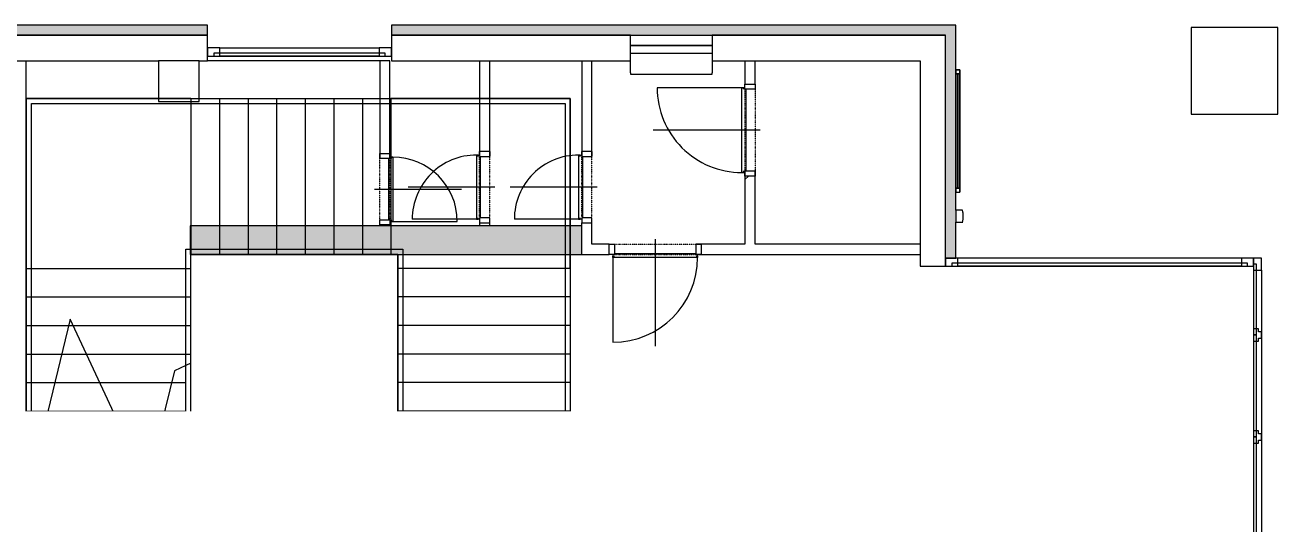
# Model space of a CAD drawing. Header units: millimetres. Extents: x 46521 to 257780, y -45352 to 20466.
# Drawn here: x 145422 to 157694, y 4021 to 8910 of the extents above; entities that cross this region are included whole.
import ezdxf

# ---------------------------------------------------------------- set-up
doc = ezdxf.new("R2010")
doc.units = ezdxf.units.MM
doc.linetypes.add('Čerchovaná se dvěma tečkami', pattern=[2.59, 1, -0.53, 0, -0.53, 0, -0.53])
for name, color, linetype, lineweight in [('A-DOOR', 31, 'Continuous', 13), ('A-DOOR-FRAM', 31, 'Continuous', 25), ('A-FLOR', 192, 'Continuous', 13), ('A-FLOR-HRAL', 11, 'Continuous', 13), ('A-GENM', 13, 'Continuous', 13), ('A-GLAZ', 151, 'Continuous', 13), ('A-GLAZ-CURT', 52, 'Continuous', 13), ('A-GLAZ-CWMG', 51, 'Continuous', 13), ('A-WALL', 113, 'Continuous', 13), ('A-WALL-PATT', 111, 'Continuous', 35), ('G-ANNO-TEXT', 231, 'Continuous', 9), ('S-COLS', 52, 'Continuous', 13), ('S-STRS', 31, 'Continuous', 13), ('S-STRS-MBND', 31, 'Continuous', 9)]:
    doc.layers.add(name, color=color, linetype=linetype, lineweight=lineweight)
doc.styles.add('Arial_3', font='arial.ttf', dxfattribs={"height": 5000})

# ---------------------------------------------------------------- blocks, each defined once
blk = doc.blocks.new('Betonový čtvercový sloup - 850 x 850-1550239-Mapka _ závislý 8')
at = {"layer": 'S-COLS', "lineweight": 9}
for p, q in [((425, 425), (-425, 425)), ((-425, 425), (-425, -425)), ((425, -425), (425, 425)), ((-425, -425), (425, -425))]:
    blk.add_line(p, q, dxfattribs=at)
blk = doc.blocks.new('ST_panel_sklo - ST_panel_sklo-2037201-Mapka _ závislý 8')
at = {"layer": 'A-GLAZ-CURT', "lineweight": 9}
for p, q in [((1448, 28), (-1448, 28)), ((-1448, 28), (-1448, 0)), ((-1448, 0), (1448, 0)), ((1448, 0), (1448, 28))]:
    blk.add_line(p, q, dxfattribs=at)
blk = doc.blocks.new('ST_panel_sklo - ST_panel_sklo-1403568-Mapka _ závislý 8')
at = {"layer": 'A-GLAZ-CURT', "lineweight": 9}
for p, q in [((500, 0), (-500, 0)), ((-500, 0), (-500, -28)), ((500, -28), (500, 0)), ((-500, -28), (500, -28))]:
    blk.add_line(p, q, dxfattribs=at)
blk = doc.blocks.new('ST_panel_sklo - ST_panel_sklo-2042996-Mapka _ závislý 8')
at = {"layer": 'A-GLAZ-CURT', "lineweight": 9}
for p, q in [((347, 0), (-347, 0)), ((-347, 0), (-347, -28)), ((347, -28), (347, 0)), ((-347, -28), (347, -28))]:
    blk.add_line(p, q, dxfattribs=at)
blk = doc.blocks.new('OKNO_1k - OKNO_1k_800x900-2034290-Mapka _ závislý 8')
at = {"layer": 'A-GLAZ', "lineweight": 9}
for p, q in [((-400, 126), (400, 126)), ((-400, 25), (-400, 126)), ((400, 126), (400, 25)), ((400, 25), (-400, 25)), ((-400, 25), (400, 25)), ((-400, -55), (-400, 25)), ((400, 25), (400, -55)), ((400, -55), (-400, -55))]:
    blk.add_line(p, q, dxfattribs=at)
blk = doc.blocks.new('parapet s nosem_vnitní - parapet s nosem_vnitní-1280353-Mapka _ závislý 8')
at = {"layer": 'A-GENM', "lineweight": 9}
for p, q in [((-400, -190), (-400, 0)), ((400, 0), (400, -190)), ((-400, -190), (-400, -200)), ((-400, -200), (400, -200)), ((-400, -200), (400, -200)), ((400, -200), (400, -190))]:
    blk.add_line(p, q, dxfattribs=at)
blk = doc.blocks.new('DPS_panel_plný - DPS_panel_plný-1380643-Mapka _ závislý 8')
at = {"layer": 'A-GLAZ-CURT', "lineweight": 9}
for p, q in [((840, 28), (-840, 28)), ((-840, 28), (-840, 0)), ((-840, 0), (840, 0)), ((840, 0), (840, 28))]:
    blk.add_line(p, q, dxfattribs=at)
blk = doc.blocks.new('Rectangular Mullion - Rectangular Mullion-Loc wall 49 Bottom 120mm 02-1380641-Mapka _ závislý 8')
at = {"layer": 'A-GLAZ-CWMG', "lineweight": 9}
for p, q in [((20783, 8685), (19223, 8685)), ((20783, 8605), (19223, 8605))]:
    blk.add_line(p, q, dxfattribs=at)
blk = doc.blocks.new('Rectangular Mullion - Rectangular Mullion-Loc wall 49 Bottom 120mm 02-1380644-Mapka _ závislý 8')
at = {"layer": 'A-GLAZ-CWMG', "lineweight": 9}
for p, q in [((-120, -79), (-120, 1)), ((-120, 1), (0, 1)), ((0, 1), (0, -79)), ((0, -79), (-120, -79))]:
    blk.add_line(p, q, dxfattribs=at)
blk = doc.blocks.new('Rectangular Mullion - Rectangular Mullion-Loc wall 49 Bottom 120mm 02-1380654-Mapka _ závislý 8')
at = {"layer": 'A-GLAZ-CWMG', "lineweight": 9}
for p, q in [((0, 1), (-120, 1)), ((-120, 1), (-120, -79)), ((0, -79), (0, 1)), ((-120, -79), (0, -79))]:
    blk.add_line(p, q, dxfattribs=at)
blk = doc.blocks.new('Rectangular Mullion - Rectangular Mullion-Loc wall 49 Bottom 120mm 02-1403882-Mapka _ závislý 8')
at = {"layer": 'A-GLAZ-CWMG', "lineweight": 9}
for p, q in [((29347, 5813), (29347, 4933)), ((29427, 5873), (29427, 4873))]:
    blk.add_line(p, q, dxfattribs=at)
blk = doc.blocks.new('Rectangular Mullion - Rectangular Mullion-Loc wall 49 Bottom 120mm 02-2042995-Mapka _ závislý 8')
at = {"layer": 'A-GLAZ-CWMG', "lineweight": 9}
for p, q in [((29347, 6507), (29347, 5933)), ((29427, 6507), (29427, 5873))]:
    blk.add_line(p, q, dxfattribs=at)
blk = doc.blocks.new('Rectangular Mullion - Rectangular Mullion-Loc wall 49 Bottom 120mm 02-1403919-Mapka _ závislý 8')
at = {"layer": 'A-GLAZ-CWMG', "lineweight": 9}
for p, q in [((-120, -1), (-120, 79)), ((-120, 79), (0, 79)), ((0, 79), (0, -1)), ((0, -1), (-120, -1))]:
    blk.add_line(p, q, dxfattribs=at)
blk = doc.blocks.new('Rectangular Mullion - Rectangular Mullion-Loc wall 49 Bottom 120mm-1403881-Mapka _ závislý 8')
at = {"layer": 'A-GLAZ-CWMG', "lineweight": 9}
for p, q in [((-60, -1), (-60, 49)), ((-60, 49), (-30, 49)), ((-30, 49), (-30, 79)), ((-30, 79), (30, 79)), ((30, 79), (30, 49)), ((30, 49), (60, 49)), ((60, 49), (60, -1)), ((60, -1), (-60, -1))]:
    blk.add_line(p, q, dxfattribs=at)
blk = doc.blocks.new('Rectangular Mullion - Rectangular Mullion-Loc wall 49 Bottom 120mm-V168-Mapka _ závislý 8')
at = {"layer": 'A-GLAZ-CWMG', "lineweight": 9}
for p, q in [((-60, -1), (-60, 49)), ((-60, 49), (-30, 49)), ((-30, 49), (-30, 79)), ((-30, 79), (30, 79)), ((30, 79), (30, 49)), ((30, 49), (60, 49)), ((60, 49), (60, -1)), ((60, -1), (-60, -1))]:
    blk.add_line(p, q, dxfattribs=at)
blk = doc.blocks.new('Rectangular Mullion - Rectangular Mullion-Loc wall 49 Bottom 120mm 02-2037200-Mapka _ závislý 8')
at = {"layer": 'A-GLAZ-CWMG', "lineweight": 9}
for p, q in [((29228, 6627), (26452, 6627)), ((29228, 6547), (26452, 6547))]:
    blk.add_line(p, q, dxfattribs=at)
blk = doc.blocks.new('Rectangular Mullion - Rectangular Mullion-Loc wall 49 Bottom 120mm 02-1403604-Mapka _ závislý 8')
at = {"layer": 'A-GLAZ-CWMG', "lineweight": 9}
for p, q in [((-120, -79), (-120, 1)), ((-120, 1), (0, 1)), ((0, 1), (0, -79)), ((0, -79), (-120, -79))]:
    blk.add_line(p, q, dxfattribs=at)
blk = doc.blocks.new('Rectangular Mullion - Rectangular Mullion-Loc wall 49 Bottom 120mm 02-1403605-Mapka _ závislý 8')
at = {"layer": 'A-GLAZ-CWMG', "lineweight": 9}
for p, q in [((0, 1), (-120, 1)), ((-120, 1), (-120, -79)), ((0, -79), (0, 1)), ((-120, -79), (0, -79))]:
    blk.add_line(p, q, dxfattribs=at)
blk = doc.blocks.new('Informační tabule - Informační tabule-1630104-Mapka _ závislý 8')
at = {"layer": 'A-GENM', "lineweight": 9}
for p, q in [((26432, 8471), (26432, 7271)), ((26432, 7271), (26432, 8471)), ((26472, 8471), (26432, 8471)), ((26432, 8471), (26472, 8471)), ((26472, 8471), (26472, 7271)), ((26472, 7271), (26472, 8471)), ((26432, 8431), (26432, 7311)), ((26432, 7311), (26432, 8431)), ((26452, 8431), (26432, 8431)), ((26432, 8431), (26452, 8431)), ((26432, 8431), (26432, 7311)), ((26432, 7311), (26432, 8431)), ((26472, 8431), (26432, 8431)), ((26432, 8431), (26472, 8431)), ((26452, 8431), (26452, 7311)), ((26452, 7311), (26452, 8431)), ((26472, 8431), (26452, 8431)), ((26452, 8431), (26472, 8431)), ((26452, 8431), (26452, 7311)), ((26452, 7311), (26452, 8431)), ((26472, 8431), (26472, 7311)), ((26472, 7311), (26472, 8431)), ((26472, 8431), (26472, 7311)), ((26472, 7311), (26472, 8431)), ((26452, 7311), (26432, 7311)), ((26452, 7311), (26432, 7311)), ((26432, 7311), (26472, 7311)), ((26432, 7311), (26472, 7311)), ((26432, 7271), (26472, 7271)), ((26432, 7271), (26472, 7271)), ((26472, 7311), (26452, 7311)), ((26472, 7311), (26452, 7311))]:
    blk.add_line(p, q, dxfattribs=at)
blk = doc.blocks.new('Nástěnný zvonek - Typ 1-1638298-Mapka _ závislý 8')
at = {"layer": 'A-GENM', "lineweight": 9}
for p, q in [((65, 141), (65, 75)), ((185, 75), (185, 142)), ((65, 75), (185, 75))]:
    blk.add_line(p, q, dxfattribs=at)
for start, end in [(78.4414, 102.2316), (81.0091, 99.6582), (81.0091, 99.6582), (81.0091, 99.6582), (81.0091, 99.6582), (81.0091, 99.6582), (81.0091, 99.6582), (81.0091, 99.6582), (81.0091, 99.6582), (81.0091, 99.6582), (81.0091, 99.6582), (81.0091, 99.6582), (81.0091, 99.6582), (81.0091, 99.6582), (81.0091, 99.6582), (81.0091, 99.6582), (81.0091, 99.6582)]:
    blk.add_arc((127, -144), 291, start, end, dxfattribs=at)
blk = doc.blocks.new('DVERE_1k_oblozka - DD03_01_600x1970_koupelna-1549500-Mapka _ závislý 8')
at = {"layer": 'A-DOOR', "lineweight": 9}
for p, q in [((0, -103), (0, 747)), ((-315, 47), (-315, 707)), ((-300, 47), (-350, 47)), ((-350, 47), (-350, -53)), ((315, 77), (-315, 77)), ((-315, 77), (-315, 62)), ((-315, 62), (-300, 62)), ((-300, -53), (-300, 47)), ((-300, 37), (300, 37)), ((205, 77), (-205, 77)), ((300, 62), (315, 62)), ((350, 47), (300, 47)), ((300, 47), (300, -53)), ((315, 62), (315, 77)), ((315, 77), (315, 47)), ((350, -53), (350, 47)), ((-350, -53), (-300, -53)), ((300, -53), (350, -53))]:
    blk.add_line(p, q, dxfattribs=at)
at = {"layer": 'A-DOOR', "linetype": 'Čerchovaná se dvěma tečkami', "lineweight": 9}
for p, q in [((-300, 47), (300, 47)), ((-300, -53), (300, -53))]:
    blk.add_line(p, q, dxfattribs=at)
at = {"layer": 'A-DOOR', "lineweight": 9}
blk.add_arc((-315, 77), 630, 360, 90, dxfattribs=at)
at = {"layer": 'A-DOOR-FRAM', "lineweight": 9}
for p, q in [((-300, 47), (-350, 47)), ((-300, -53), (-300, 47)), ((300, 47), (300, -53)), ((300, 47), (350, 47)), ((-350, -53), (-300, -53)), ((350, -53), (300, -53))]:
    blk.add_line(p, q, dxfattribs=at)
blk = doc.blocks.new('DVERE_1k_oblozka - DD03_01_600x1970_koupelna-1549499-Mapka _ závislý 8')
at = {"layer": 'A-DOOR', "lineweight": 9}
for p, q in [((-350, 53), (-300, 53)), ((-350, -47), (-350, 53)), ((-300, 53), (-300, -47)), ((0, 103), (0, -747)), ((300, 53), (350, 53)), ((300, -47), (300, 53)), ((350, 53), (350, -47)), ((-300, -47), (-350, -47)), ((-315, -47), (-315, -707)), ((-315, -62), (-300, -62)), ((-315, -77), (-315, -62)), ((315, -77), (-315, -77)), ((-300, -37), (300, -37)), ((205, -77), (-205, -77)), ((350, -47), (300, -47)), ((300, -62), (315, -62)), ((315, -77), (315, -47)), ((315, -62), (315, -77))]:
    blk.add_line(p, q, dxfattribs=at)
at = {"layer": 'A-DOOR', "linetype": 'Čerchovaná se dvěma tečkami', "lineweight": 9}
for p, q in [((-300, 53), (300, 53)), ((-300, -47), (300, -47))]:
    blk.add_line(p, q, dxfattribs=at)
at = {"layer": 'A-DOOR', "lineweight": 9}
blk.add_arc((-315, -77), 630, 270, 0, dxfattribs=at)
at = {"layer": 'A-DOOR-FRAM', "lineweight": 9}
for p, q in [((-350, 53), (-300, 53)), ((-300, 53), (-300, -47)), ((300, -47), (300, 53)), ((350, 53), (300, 53)), ((-300, -47), (-350, -47)), ((300, -47), (350, -47))]:
    blk.add_line(p, q, dxfattribs=at)
blk = doc.blocks.new('DVERE_1k_oblozka - DD03_01_800x1970_koupelna-1549492-Mapka _ závislý 8')
at = {"layer": 'A-DOOR', "lineweight": 9}
for p, q in [((-450, 53), (-400, 53)), ((-450, -47), (-450, 53)), ((-400, 53), (-400, -47)), ((0, 103), (0, -947)), ((400, 53), (450, 53)), ((400, -47), (400, 53)), ((450, 53), (450, -47)), ((-400, -47), (-450, -47)), ((-415, -47), (-415, -907)), ((-415, -62), (-400, -62)), ((-415, -77), (-415, -62)), ((415, -77), (-415, -77)), ((-400, -37), (400, -37)), ((305, -77), (-305, -77)), ((450, -47), (400, -47)), ((400, -62), (415, -62)), ((415, -77), (415, -47)), ((415, -62), (415, -77))]:
    blk.add_line(p, q, dxfattribs=at)
at = {"layer": 'A-DOOR', "linetype": 'Čerchovaná se dvěma tečkami', "lineweight": 9}
for p, q in [((-400, 53), (400, 53)), ((-400, -47), (400, -47))]:
    blk.add_line(p, q, dxfattribs=at)
at = {"layer": 'A-DOOR', "lineweight": 9}
blk.add_arc((-415, -77), 830, 270, 0, dxfattribs=at)
at = {"layer": 'A-DOOR-FRAM', "lineweight": 9}
for p, q in [((-450, 53), (-400, 53)), ((-400, 53), (-400, -47)), ((400, -47), (400, 53)), ((450, 53), (400, 53)), ((-400, -47), (-450, -47)), ((400, -47), (450, -47))]:
    blk.add_line(p, q, dxfattribs=at)
blk = doc.blocks.new('Typ horního madla - Horní madlo_Vnitřní_-2021614-Mapka _ závislý 8')
at = {"layer": 'A-FLOR-HRAL', "lineweight": 9}
for p, q in [((18888, 6715), (19013, 6715)), ((18888, 6590), (18888, 6715)), ((18938, 6665), (19013, 6665)), ((18938, 6590), (18938, 6665)), ((19013, 6715), (20898, 6715)), ((19013, 6665), (20898, 6665)), ((20898, 6715), (21015, 6715)), ((20898, 6665), (20965, 6665)), ((20965, 6665), (20965, 6526)), ((21015, 6715), (21015, 6526)), ((18888, 6526), (18888, 6590)), ((18888, 5574), (18888, 6526)), ((18938, 6526), (18938, 6590)), ((18938, 5597), (18938, 6526)), ((20965, 6526), (20965, 4846)), ((21015, 6526), (21015, 4846)), ((18938, 5597), (18888, 5574)), ((18888, 4846), (18888, 5574)), ((18938, 4846), (18938, 5597)), ((18888, 4846), (18938, 4846)), ((21015, 4846), (20965, 4846))]:
    blk.add_line(p, q, dxfattribs=at)
blk = doc.blocks.new('Typ horního madla - Horní madlo_Vnitřní_-2021630-Mapka _ závislý 8')
at = {"layer": 'A-FLOR-HRAL', "lineweight": 9}
for p, q in [((17327, 8190), (18658, 8190)), ((17327, 6526), (17327, 8190)), ((17377, 8140), (18658, 8140)), ((17377, 6526), (17377, 8140)), ((18658, 8190), (20898, 8190)), ((18658, 8140), (20898, 8140)), ((20898, 8190), (22655, 8190)), ((20898, 8140), (22605, 8140)), ((22605, 8140), (22605, 6806)), ((22655, 8190), (22655, 6806)), ((22605, 6806), (22605, 4846)), ((22655, 6806), (22655, 4846)), ((17327, 4846), (17327, 6526)), ((17377, 4869), (17377, 6526)), ((17377, 4869), (17327, 4846)), ((17327, 4846), (17377, 4846)), ((17327, 4846), (17327, 4846)), ((17377, 4846), (17377, 4869)), ((22655, 4846), (22605, 4846))]:
    blk.add_line(p, q, dxfattribs=at)
blk = doc.blocks.new('Betonový čtvercový sloup - 400 x 400-V190-Mapka _ závislý 8')
at = {"layer": 'S-COLS', "lineweight": 9}
h = blk.add_hatch(dxfattribs=at)
h.set_pattern_fill('FP_188', color=256, style=0, pattern_type=2)
h.set_pattern_definition([(45, (-18821, -8360), (-7184, 7184), []), (45, (-15948, -8360), (-7184, 7184), []), (45, (-10200, -8360), (-4310.5, 10058), [4064, -2032, 67, -1965])])
h.paths.add_polyline_path([(-200, -200), (200, -200), (200, 200), (-200, 200)])
for p, q in [((200, 200), (-200, 200)), ((-200, 200), (-200, -200)), ((200, -200), (200, 200)), ((-200, -200), (200, -200))]:
    blk.add_line(p, q, dxfattribs=at)

msp = doc.modelspace()

# ---------------------------------------------------------------- hatches: boundary and pattern name
at = {"layer": 'A-WALL-PATT', "lineweight": 9}
h = msp.add_hatch(color=256, dxfattribs=at)
h.paths.add_polyline_path([(154539.1, 8810.3), (154539.1, 8910.3), (149009.8, 8910.3), (149009.8, 8810.3), (154439.1, 8810.3)])
h.paths.add_polyline_path([(138519.1, 8810.3), (147209.8, 8810.3), (147209.8, 8910.3), (138519.1, 8910.3)])
h = msp.add_hatch(dxfattribs=at)
h.set_pattern_fill('FP_124', color=256, angle=-315, style=0, pattern_type=2)
h.set_pattern_definition([(225, (145226, 8810), (5747.4, -5747.4), []), (180, (136068, 6118), (-5747.4, -5747.4), [1016, -10478.7]), (225, (135052, 6118), (5747.4, -5747.4), [1016, -7112]), (270, (134334, 5400), (5747.4, -5747.4), [1016, -10478.7]), (315, (134334, 4384), (5747.4, 5747.4), [1016, -7112]), (180, (136068, 3665.3), (-5747.4, -5747.4), [1016, -10478.7]), (225, (136786.6, 4384), (5747.4, -5747.4), [1016, -7112]), (270, (136786.6, 5400), (5747.4, -5747.4), [1016, -10478.7]), (315, (136068, 6118), (5747.4, 5747.4), [1016, -7112]), (225, (133405, 2736.5), (5747.4, -5747.4), [2032, -6096])])
h.paths.add_polyline_path([(154189.1, 8560.3), (154439.1, 8560.3), (154439.1, 8810.3), (152150.5, 8810.3), (152150.5, 8560.3), (152572.7, 8560.3)])
h.paths.add_polyline_path([(138869.1, 8560.3), (141549.5, 8560.3), (141549.5, 8810.3), (138619.1, 8810.3), (138619.1, 8560.3)])
h.paths.add_polyline_path([(142769.5, 8560.3), (142769.5, 8810.3), (142349.5, 8810.3), (142349.5, 8560.3), (142684.2, 8560.3)])
h.paths.add_polyline_path([(149874.2, 8560.3), (151350.5, 8560.3), (151350.5, 8810.3), (149009.8, 8810.3), (149009.8, 8560.3)])
h.paths.add_polyline_path([(143569.5, 8560.3), (144019.5, 8577.6), (144019.5, 8810.3), (143569.5, 8810.3), (143569.5, 8604.7)])
h.paths.add_polyline_path([(144819.5, 8560.3), (147209.8, 8560.3), (147209.8, 8810.3), (144819.5, 8810.3), (144819.5, 8630.3)])
for points in [[(154539.1, 6626.8), (154539.1, 8810.3), (154439.1, 8810.3), (154439.1, 6626.8)], [(149974.2, 6661.4), (150874.2, 6661.4), (150874.2, 6941.4), (147038.4, 6941.4), (147038.4, 6661.4), (149874.2, 6661.4)]]:
    msp.add_hatch(color=256, dxfattribs=at).paths.add_polyline_path(points)
h = msp.add_hatch(dxfattribs=at)
h.set_pattern_fill('FP_106', color=256, style=0, pattern_type=2)
h.set_pattern_definition([(45, (128107, 0), (-4242.6, 4242.6), [])])
h.paths.add_polyline_path([(152472.7, 6761.4), (152572.7, 6761.4), (152572.7, 7430.3), (152472.7, 7430.3)])
h.paths.add_polyline_path([(152572.7, 8330.3), (152572.7, 8560.3), (152472.7, 8560.3), (152472.7, 8330.3)])
h = msp.add_hatch(dxfattribs=at)
h.set_pattern_fill('FP_155', color=256, angle=45, style=0, pattern_type=2)
h.set_pattern_definition([(135, (154439, 10428), (-5747, -5747), []), (90, (151747, 19585.7), (-5747.4, 5747.4), [1016, -10478.7]), (135, (151747, 20602), (-5747.4, -5747.4), [1016, -7112]), (180, (151028.5, 21320), (-5747.4, -5747.4), [1016, -10478.7]), (225, (150012.5, 21320), (5747.4, -5747.4), [1016, -7112]), (90, (149294, 19585.7), (-5747.4, 5747.4), [1016, -10478.7]), (135, (150012.5, 18867), (-5747.4, -5747.4), [1016, -7112]), (180, (151028.5, 18867), (-5747.4, -5747.4), [1016, -10478.7]), (225, (151747, 19586), (5747.4, -5747.4), [1016, -7112]), (135, (148365, 22249), (-5747.4, -5747.4), [2032, -6096])])
h.paths.add_polyline_path([(154189.1, 6547.8), (154439.1, 6547.8), (154439.1, 8560.3), (154189.1, 8560.3), (154189.1, 6661.4)])

# ---------------------------------------------------------------- linework, layer by layer
at = {"layer": 'A-FLOR', "lineweight": 9}
msp.add_line((148895.3, 8560.3), (147209.8, 8560.3), dxfattribs=at)
at = {"layer": 'A-WALL', "lineweight": 9}
for p, q in [((147209.8, 8910.3), (138519.1, 8910.3)), ((147209.8, 8560.3), (147209.8, 8910.3)), ((154539.1, 8910.3), (149009.8, 8910.3)), ((149009.8, 8910.3), (149009.8, 8560.3)), ((154539.1, 7096.8), (154539.1, 8910.3)), ((144819.5, 8810.3), (147209.8, 8810.3)), ((147209.8, 8810.3), (144819.5, 8810.3)), ((149009.8, 8810.3), (151350.5, 8810.3)), ((151350.5, 8810.3), (149009.8, 8810.3)), ((152150.5, 8810.3), (154439.1, 8810.3)), ((154439.1, 8810.3), (152150.5, 8810.3)), ((154439.1, 6547.8), (154439.1, 8810.3)), ((144819.5, 8560.3), (146728.4, 8560.3)), ((145433.4, 4725.3), (145433.4, 8560.3)), ((147128.4, 8560.3), (147209.8, 8560.3)), ((148995.3, 8560.3), (148895.3, 8560.3)), ((148895.3, 8560.3), (148895.3, 7650.8)), ((148995.3, 7650.8), (148995.3, 8560.3)), ((149009.8, 8560.3), (151350.5, 8560.3)), ((149874.2, 8560.3), (149874.2, 7671.4)), ((149974.2, 7671.4), (149974.2, 8560.3)), ((150874.2, 8560.3), (150874.2, 7671.4)), ((150974.2, 7671.4), (150974.2, 8560.3)), ((152150.5, 8560.3), (154189.1, 8560.3)), ((152472.7, 8560.3), (152472.7, 8330.3)), ((152572.7, 8330.3), (152572.7, 8560.3)), ((154189.1, 8560.3), (154189.1, 6547.8)), ((152472.7, 7430.3), (152472.7, 6761.4)), ((152572.7, 6761.4), (152572.7, 7430.3)), ((150874.2, 6941.4), (147038.4, 6941.4)), ((147038.4, 6941.4), (147038.4, 6661.4)), ((148895.3, 6950.8), (148895.3, 6941.4)), ((148995.3, 6941.4), (148995.3, 6950.8)), ((149874.2, 6971.4), (149874.2, 6941.4)), ((149974.2, 6941.4), (149974.2, 6971.4)), ((150874.2, 6661.4), (150874.2, 6971.4)), ((150974.2, 6761.4), (150974.2, 6971.4)), ((154539.1, 6626.8), (154539.1, 6976.8)), ((151144.2, 6761.4), (150974.2, 6761.4)), ((152472.7, 6761.4), (152044.2, 6761.4)), ((154189.1, 6761.4), (152572.7, 6761.4)), ((147038.4, 6661.4), (150874.2, 6661.4)), ((150874.2, 6661.4), (151144.2, 6661.4)), ((152044.2, 6661.4), (154189.1, 6661.4)), ((154189.1, 6547.8), (154439.1, 6547.8)), ((154439.1, 6626.8), (154539.1, 6626.8)), ((145308.4, 4725.3), (145433.4, 4725.3))]:
    msp.add_line(p, q, dxfattribs=at)
at = {"layer": 'S-STRS', "lineweight": 9}
for p, q in [((145848.5, 5965.7), (145892.4, 5965.7)), ((145848.5, 5965.7), (145892.4, 5965.7)), ((145780.4, 5685.7), (146023, 5685.7)), ((145780.4, 5685.7), (146023, 5685.7)), ((147045.5, 5405.7), (147045.5, 5597.5)), ((145712.4, 5405.7), (146153.6, 5405.7)), ((145712.4, 5405.7), (146153.6, 5405.7)), ((146856, 5405.7), (146995.1, 5405.7)), ((146856, 5405.7), (146995.1, 5405.7)), ((147045.5, 5125.7), (147045.5, 5405.7)), ((145644.3, 5125.7), (146284.1, 5125.7)), ((145644.3, 5125.7), (146284.1, 5125.7)), ((146787.9, 5125.7), (146995.1, 5125.7)), ((146787.9, 5125.7), (146995.1, 5125.7)), ((147045.5, 4845.7), (147045.5, 5125.7)), ((145433.4, 4845.7), (146414.7, 4845.7)), ((145433.4, 4845.7), (146414.7, 4845.7)), ((146719.9, 4845.7), (146995.1, 4845.7)), ((146719.9, 4845.7), (146995.1, 4845.7))]:
    msp.add_line(p, q, dxfattribs=at)
at = {"layer": 'S-STRS-MBND'}
for p, q in [((145433.4, 8190.4), (145433.4, 6525.7)), ((147045.5, 8190.4), (145433.4, 8190.4)), ((147045.5, 8190.4), (147045.5, 6664.5)), ((147045.5, 8190.4), (149005.5, 8190.4)), ((147045.5, 8190.4), (147045.5, 6664.5)), ((147325.5, 8190.4), (147325.5, 6664.5)), ((147325.5, 8190.4), (147325.5, 6664.5)), ((147605.5, 8190.4), (147605.5, 6664.5)), ((147605.5, 8190.4), (147605.5, 6664.5)), ((147885.5, 8190.4), (147885.5, 6664.5)), ((147885.5, 8190.4), (147885.5, 6664.5)), ((148165.5, 8190.4), (148165.5, 6664.5)), ((148165.5, 8190.4), (148165.5, 6664.5)), ((148445.5, 8190.4), (148445.5, 6664.5)), ((148445.5, 8190.4), (148445.5, 6664.5)), ((148725.5, 8190.4), (148725.5, 6664.5)), ((148725.5, 8190.4), (148725.5, 6664.5)), ((150762, 8190.4), (149005.5, 8190.4)), ((149005.5, 8190.4), (149005.5, 6664.5)), ((149005.5, 8190.4), (149005.5, 6664.5)), ((150762, 6525.7), (150762, 8190.4)), ((147045.5, 6525.7), (147045.5, 6664.5)), ((147045.5, 6664.5), (149005.5, 6664.5)), ((149005.5, 6664.5), (149071.3, 6664.5)), ((149071.3, 6664.5), (149071.3, 6525.7)), ((145433.4, 6525.7), (147045.5, 6525.7)), ((145433.4, 4886.8), (145433.4, 6525.7)), ((145433.4, 6525.7), (147045.5, 6525.7)), ((147045.5, 5597.5), (147045.5, 6525.7)), ((150762, 6525.7), (149071.3, 6525.7)), ((149071.3, 6525.7), (149071.3, 4845.7)), ((150762, 6525.7), (149071.3, 6525.7)), ((150762, 6525.7), (150762, 4845.7)), ((145433.4, 6245.7), (147045.5, 6245.7)), ((145433.4, 6245.7), (147045.5, 6245.7)), ((150762, 6245.7), (149071.3, 6245.7)), ((150762, 6245.7), (149071.3, 6245.7)), ((145863.6, 6027.7), (145594.6, 4920.9)), ((146615.3, 4415.5), (145863.6, 6027.7)), ((145433.4, 5965.7), (145848.5, 5965.7)), ((145433.4, 5965.7), (145848.5, 5965.7)), ((145892.4, 5965.7), (147045.5, 5965.7)), ((145892.4, 5965.7), (147045.5, 5965.7)), ((150762, 5965.7), (149071.3, 5965.7)), ((150762, 5965.7), (149071.3, 5965.7)), ((145433.4, 5685.7), (145780.4, 5685.7)), ((145433.4, 5685.7), (145780.4, 5685.7)), ((146023, 5685.7), (147045.5, 5685.7)), ((146023, 5685.7), (147045.5, 5685.7)), ((150762, 5685.7), (149071.3, 5685.7)), ((150762, 5685.7), (149071.3, 5685.7)), ((146995.1, 5574), (146884.3, 5522.3)), ((145433.4, 5405.7), (145712.4, 5405.7)), ((145433.4, 5405.7), (145712.4, 5405.7)), ((146153.6, 5405.7), (146856, 5405.7)), ((146153.6, 5405.7), (146856, 5405.7)), ((146884.3, 5522.3), (146615.3, 4415.5)), ((150762, 5405.7), (149071.3, 5405.7)), ((150762, 5405.7), (149071.3, 5405.7)), ((145433.4, 5125.7), (145644.3, 5125.7)), ((145433.4, 5125.7), (145644.3, 5125.7)), ((146284.1, 5125.7), (146787.9, 5125.7)), ((146284.1, 5125.7), (146787.9, 5125.7)), ((150762, 5125.7), (149071.3, 5125.7)), ((150762, 5125.7), (149071.3, 5125.7)), ((145594.6, 4920.9), (145433.4, 4845.7)), ((146414.7, 4845.7), (146719.9, 4845.7)), ((146414.7, 4845.7), (146719.9, 4845.7)), ((150762, 4845.7), (149071.3, 4845.7))]:
    msp.add_line(p, q, dxfattribs=at)

# ---------------------------------------------------------------- block references
at = {"layer": 'A-DOOR', "lineweight": 9}
for name, p, rotation in [('DVERE_1k_oblozka - DD03_01_800x1970_koupelna-1549492-Mapka _ závislý 8', (152519.8, 7880.3), 269.9999999999999), ('DVERE_1k_oblozka - DD03_01_600x1970_koupelna-1549499-Mapka _ závislý 8', (148948.2, 7300.8), 89.9999999999999), ('DVERE_1k_oblozka - DD03_01_600x1970_koupelna-1549500-Mapka _ závislý 8', (149921.3, 7321.4), 89.9999999999999), ('DVERE_1k_oblozka - DD03_01_600x1970_koupelna-1549500-Mapka _ závislý 8', (150921.3, 7321.4), 89.9999999999999)]:
    msp.add_blockref(name, p, dxfattribs=dict(at, rotation=rotation))
msp.add_blockref('DVERE_1k_oblozka - DD03_01_800x1970_koupelna-1549492-Mapka _ závislý 8', (151594.2, 6708.6), dxfattribs=at)
at = {"layer": 'A-FLOR-HRAL', "lineweight": 9}
for name in ['Typ horního madla - Horní madlo_Vnitřní_-2021630-Mapka _ závislý 8', 'Typ horního madla - Horní madlo_Vnitřní_-2021614-Mapka _ závislý 8']:
    msp.add_blockref(name, (128107.1, 0), dxfattribs=at)
at = {"layer": 'A-GENM', "lineweight": 9}
for name, p in [('parapet s nosem_vnitní - parapet s nosem_vnitní-1280353-Mapka _ závislý 8', (151750.5, 8630.3)), ('Informační tabule - Informační tabule-1630104-Mapka _ závislý 8', (128107.1, 0))]:
    msp.add_blockref(name, p, dxfattribs=at)
at = {"layer": 'A-GENM', "lineweight": 9, "rotation": 270.0000000000001}
msp.add_blockref('Nástěnný zvonek - Typ 1-1638298-Mapka _ závislý 8', (154464.1, 7161.8), dxfattribs=at)
at = {"layer": 'A-GLAZ', "lineweight": 9}
msp.add_blockref('OKNO_1k - OKNO_1k_800x900-2034290-Mapka _ závislý 8', (151750.5, 8685.3), dxfattribs=at)
at = {"layer": 'A-GLAZ-CURT', "lineweight": 9}
for name, p in [('DPS_panel_plný - DPS_panel_plný-1380643-Mapka _ závislý 8', (148109.8, 8606.3)), ('ST_panel_sklo - ST_panel_sklo-2037201-Mapka _ závislý 8', (155947.3, 6547.8))]:
    msp.add_blockref(name, p, dxfattribs=at)
for name, p, rotation in [('ST_panel_sklo - ST_panel_sklo-2042996-Mapka _ závislý 8', (157455.5, 6219.8), 90.00000000000014), ('ST_panel_sklo - ST_panel_sklo-1403568-Mapka _ závislý 8', (157455.5, 5372.8), 90.0000000000001), ('ST_panel_sklo - ST_panel_sklo-1403568-Mapka _ závislý 8', (157455.5, 4372.8), 90.0000000000001)]:
    msp.add_blockref(name, p, dxfattribs=dict(at, rotation=rotation))
at = {"layer": 'A-GLAZ-CWMG', "lineweight": 9, "rotation": 180}
for name, p in [('Rectangular Mullion - Rectangular Mullion-Loc wall 49 Bottom 120mm 02-1380654-Mapka _ závislý 8', (147209.8, 8606.3)), ('Rectangular Mullion - Rectangular Mullion-Loc wall 49 Bottom 120mm 02-1403605-Mapka _ závislý 8', (154439.1, 6547.8))]:
    msp.add_blockref(name, p, dxfattribs=at)
at = {"layer": 'A-GLAZ-CWMG', "lineweight": 9}
for name, p in [('Rectangular Mullion - Rectangular Mullion-Loc wall 49 Bottom 120mm 02-1380641-Mapka _ závislý 8', (128107.1, 0)), ('Rectangular Mullion - Rectangular Mullion-Loc wall 49 Bottom 120mm 02-2037200-Mapka _ závislý 8', (128107.1, 0)), ('Rectangular Mullion - Rectangular Mullion-Loc wall 49 Bottom 120mm 02-2042995-Mapka _ závislý 8', (128107.1, 0)), ('Rectangular Mullion - Rectangular Mullion-Loc wall 49 Bottom 120mm 02-1403882-Mapka _ závislý 8', (128107.1, 0)), ('Rectangular Mullion - Rectangular Mullion-Loc wall 49 Bottom 120mm 02-1403882-Mapka _ závislý 8', (128107.1, -1000))]:
    msp.add_blockref(name, p, dxfattribs=at)
at = {"layer": 'A-GLAZ-CWMG', "lineweight": 9, "extrusion": (0, 0, -1)}
for name, p, rotation in [('Rectangular Mullion - Rectangular Mullion-Loc wall 49 Bottom 120mm 02-1380644-Mapka _ závislý 8', (-149009.8, 8606.3), 180), ('Rectangular Mullion - Rectangular Mullion-Loc wall 49 Bottom 120mm 02-1403604-Mapka _ závislý 8', (-157455.5, 6547.8), 180), ('Rectangular Mullion - Rectangular Mullion-Loc wall 49 Bottom 120mm 02-1403919-Mapka _ závislý 8', (-157455.5, 6626.8), 89.99999999999987), ('Rectangular Mullion - Rectangular Mullion-Loc wall 49 Bottom 120mm-V168-Mapka _ závislý 8', (-157455.5, 5872.8), 89.99999999999991), ('Rectangular Mullion - Rectangular Mullion-Loc wall 49 Bottom 120mm-1403881-Mapka _ závislý 8', (-157455.5, 4872.8), 89.99999999999991)]:
    msp.add_blockref(name, p, dxfattribs=dict(at, rotation=rotation))
at = {"layer": 'S-COLS', "lineweight": 9}
for name, p in [('Betonový čtvercový sloup - 850 x 850-1550239-Mapka _ závislý 8', (157269.1, 8460.3)), ('Betonový čtvercový sloup - 400 x 400-V190-Mapka _ závislý 8', (146928.4, 8360.3))]:
    msp.add_blockref(name, p, dxfattribs=at)

# ---------------------------------------------------------------- next in the draw order: texts
at = {"layer": 'G-ANNO-TEXT', "color": 7, "insert": (143437.1, 3875.6), "char_height": 5000, "width": 11704.638, "attachment_point": 1, "style": 'Arial_3', "bg_fill": 3, "box_fill_scale": 1.25, "bg_fill_color": 256, "bg_fill_true_color": 13158600, "bg_fill_transparency": 0}
msp.add_mtext('"A"', dxfattribs=at)

doc.saveas('drawing.dxf')
